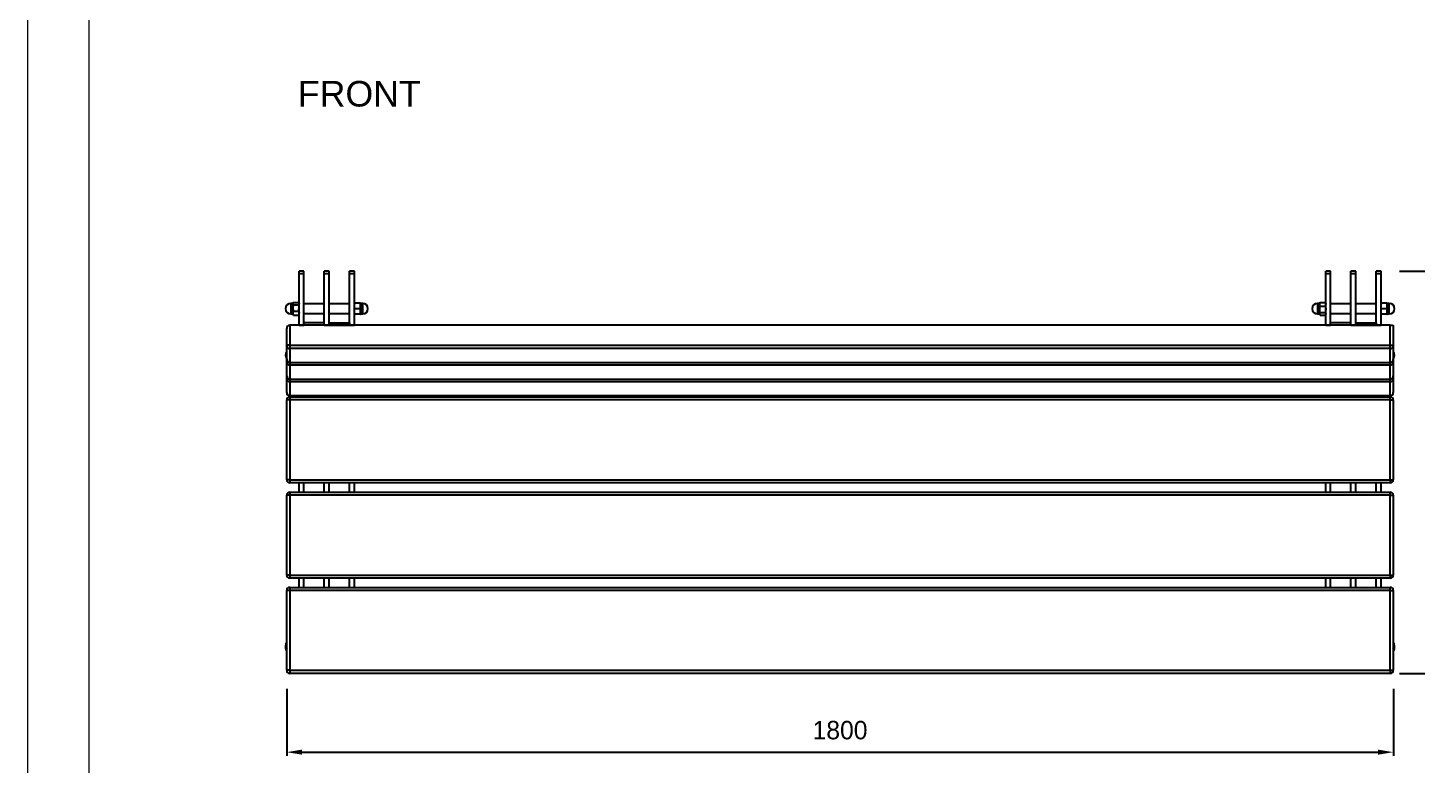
# Model space of a CAD drawing. Header units: millimetres. Extents: x -5523 to 417, y -5243 to -1043.
# Drawn here: x -5523 to -3263, y -3443 to -2243 of the extents above; entities that cross this region are included whole.
import ezdxf

# ---------------------------------------------------------------- set-up
doc = ezdxf.new("R2010")
doc.units = ezdxf.units.MM
doc.header["$PDSIZE"] = -1
doc.layers.add('tabelka', color=155, linetype='Continuous')
doc.layers.add('WYMIAR', color=96, linetype='Continuous')
doc.dimstyles.new('1-1', dxfattribs={"dimtxt": 30, "dimasz": 25, "dimexe": 6.25, "dimexo": 30, "dimgap": 20.625, "dimtad": 1, "dimdec": 1, "dimtxsty": 'Standard', "dimcen": 0, "dimclrd": 2, "dimclre": 2, "dimclrt": 2, "dimadec": 0, "dimazin": 0, "dimtfac": 1, "dimtdec": 1, "dimtmove": 0, "dimatfit": 3, "dimfxl": 0, "dimarcsym": 0})

# ---------------------------------------------------------------- blocks, each defined once
blk = doc.blocks.new('RZUT')
for p, q in [((-7512.4, -3296.3), (-7479.9, -3296.3)), ((-7479.9, -3296.3), (-7457.4, -3296.3)), ((-7457.4, -3296.3), (-7453, -3296.3)), ((-7453, -3296.3), (-7430.5, -3296.3)), ((-7430.5, -3296.3), (-7426.1, -3296.3)), ((-7426.1, -3296.3), (-7403.5, -3296.3)), ((-7391.5, -3296.3), (-7261.5, -3296.3)), ((-7391.5, -3301.3), (-7391.5, -3296.3)), ((-7261.5, -3301.3), (-7261.5, -3296.3)), ((-7236.5, -3296.3), (-7106.5, -3296.3)), ((-7236.5, -3301.3), (-7236.5, -3296.3)), ((-7106.5, -3301.3), (-7106.5, -3296.3)), ((-7081.5, -3296.3), (-6951.5, -3296.3)), ((-7081.5, -3301.3), (-7081.5, -3296.3)), ((-6951.5, -3301.3), (-6951.5, -3296.3)), ((-7601.1, -3316.3), (-7601.1, -3324.3)), ((-7597, -3316.3), (-7601.1, -3316.3)), ((-7597, -3324.3), (-7597, -3316.3)), ((-7513.3, -3316.3), (-7597, -3316.3)), ((-7544.5, -3306.3), (-7549, -3306.3)), ((-7549, -3307.1), (-7549, -3315.5)), ((-7548.5, -3302.8), (-7548.5, -3306)), ((-7531.5, -3302.8), (-7548.5, -3302.8)), ((-7548.5, -3306), (-7531.5, -3306)), ((-7535.5, -3306.3), (-7544.5, -3306.3)), ((-7540, -3307.1), (-7540, -3315.5)), ((-7531, -3306.3), (-7535.5, -3306.3)), ((-7531.5, -3306), (-7531.5, -3302.8)), ((-7531, -3307.1), (-7531, -3315.5)), ((-7513.3, -3301.3), (-7513.3, -5091.3)), ((-7480.8, -3301.3), (-7513.3, -3301.3)), ((-7513.3, -3324.3), (-7513.3, -3316.3)), ((-7475, -3301.3), (-7480.8, -3301.3)), ((-7480.8, -5091.3), (-7480.8, -3301.3)), ((-7475, -3301.3), (-7475, -5091.3)), ((-7452.4, -3301.3), (-7475, -3301.3)), ((-7452.4, -5091.3), (-7452.4, -3301.3)), ((-7452.4, -5091.3), (-7452.4, -3301.3)), ((-7448.1, -3301.3), (-7452.4, -3301.3)), ((-7452.4, -3301.3), (-7452.4, -3301.3)), ((-7448.1, -3301.3), (-7448.1, -5091.3)), ((-7425.5, -3301.3), (-7448.1, -3301.3)), ((-7425.5, -5091.3), (-7425.5, -3301.3)), ((-7425.5, -5091.3), (-7425.5, -3301.3)), ((-7421.2, -3301.3), (-7425.5, -3301.3)), ((-7425.5, -3301.3), (-7425.5, -3301.3)), ((-7421.2, -3301.3), (-7421.2, -5091.3)), ((-7398.6, -3301.3), (-7421.2, -3301.3)), ((-7398.6, -5091.3), (-7398.6, -3301.3)), ((-7398.6, -3301.3), (-7398.5, -3301.3)), ((-7398.5, -5091.3), (-7398.5, -3301.3)), ((-7396.5, -3316.3), (-7398.5, -3316.3)), ((-7391.5, -3301.3), (-7396.5, -3301.3)), ((-7396.5, -5091.3), (-7396.5, -3301.3)), ((-7261.5, -3301.3), (-7391.5, -3301.3)), ((-7391.5, -3301.3), (-7391.5, -5091.3)), ((-7261.5, -5091.3), (-7261.5, -3301.3)), ((-7261.5, -3301.3), (-7256.5, -3301.3)), ((-7256.5, -3301.3), (-7256.5, -5091.3)), ((-7241.5, -3316.3), (-7256.5, -3316.3)), ((-7236.5, -3301.3), (-7241.5, -3301.3)), ((-7241.5, -5091.3), (-7241.5, -3301.3)), ((-7106.5, -3301.3), (-7236.5, -3301.3)), ((-7236.5, -3301.3), (-7236.5, -5091.3)), ((-7106.5, -5091.3), (-7106.5, -3301.3)), ((-7106.5, -3301.3), (-7101.5, -3301.3)), ((-7101.5, -3301.3), (-7101.5, -5091.3)), ((-7086.5, -3316.3), (-7101.5, -3316.3)), ((-7086.5, -5091.3), (-7086.5, -3301.3)), ((-7081.5, -3301.3), (-7086.5, -3301.3)), ((-6951.5, -3301.3), (-7081.5, -3301.3)), ((-7081.5, -3301.3), (-7081.5, -5091.3)), ((-6951.5, -5091.3), (-6951.5, -3301.3)), ((-6951.5, -3301.3), (-6946.5, -3301.3)), ((-6946.5, -3301.3), (-6946.5, -5091.3)), ((-7597, -3324.3), (-7601.1, -3324.3)), ((-7513.3, -3324.3), (-7597, -3324.3)), ((-7548, -3324.3), (-7548, -3357.3)), ((-7532, -3357.3), (-7532, -3324.3)), ((-7517.2, -3357.3), (-7517.2, -3324.3)), ((-7517.2, -3324.3), (-7513.3, -3324.3)), ((-7513.3, -3357.3), (-7513.3, -3324.3)), ((-7396.5, -3324.3), (-7398.5, -3324.3)), ((-7241.5, -3324.3), (-7256.5, -3324.3)), ((-7086.5, -3324.3), (-7101.5, -3324.3)), ((-7601.1, -3357.3), (-7601.1, -3365.3)), ((-7597, -3357.3), (-7601.1, -3357.3)), ((-7597, -3365.3), (-7601.1, -3365.3)), ((-7597, -3365.3), (-7597, -3357.3)), ((-7513.3, -3357.3), (-7597, -3357.3)), ((-7513.3, -3365.3), (-7597, -3365.3)), ((-7548, -3365.3), (-7548, -3398.3)), ((-7532, -3398.3), (-7532, -3365.3)), ((-7517.2, -3357.3), (-7513.3, -3357.3)), ((-7513.3, -3365.3), (-7517.2, -3365.3)), ((-7517.2, -3365.3), (-7517.2, -3398.3)), ((-7513.3, -3365.3), (-7513.3, -3357.3)), ((-7513.3, -3365.3), (-7513.3, -3398.3)), ((-7396.5, -3357.3), (-7398.5, -3357.3)), ((-7396.5, -3365.3), (-7398.5, -3365.3)), ((-7241.5, -3357.3), (-7256.5, -3357.3)), ((-7241.5, -3365.3), (-7256.5, -3365.3)), ((-7086.5, -3357.3), (-7101.5, -3357.3)), ((-7086.5, -3365.3), (-7101.5, -3365.3)), ((-7601.1, -3398.3), (-7601.1, -3406.3)), ((-7597, -3398.3), (-7601.1, -3398.3)), ((-7597, -3406.3), (-7601.1, -3406.3)), ((-7597, -3406.3), (-7597, -3398.3)), ((-7513.3, -3398.3), (-7597, -3398.3)), ((-7513.3, -3406.3), (-7597, -3406.3)), ((-7550.3, -3415.5), (-7550.3, -3407.1)), ((-7549, -3406.3), (-7549.7, -3406.7)), ((-7544, -3415.5), (-7544, -3407.1)), ((-7533.7, -3415.5), (-7533.7, -3407.1)), ((-7530.2, -3406.7), (-7531, -3406.3)), ((-7529.7, -3415.5), (-7529.7, -3407.1)), ((-7513.3, -3398.3), (-7517.2, -3398.3)), ((-7513.3, -3406.3), (-7513.3, -3398.3)), ((-7396.5, -3398.3), (-7398.5, -3398.3)), ((-7396.5, -3406.3), (-7398.5, -3406.3)), ((-7241.5, -3398.3), (-7256.5, -3398.3)), ((-7241.5, -3406.3), (-7256.5, -3406.3)), ((-7086.5, -3398.3), (-7101.5, -3398.3)), ((-7086.5, -3406.3), (-7101.5, -3406.3)), ((-7549.7, -3415.9), (-7549, -3416.3)), ((-7549, -3416.3), (-7547.1, -3416.3)), ((-7548.5, -3416.5), (-7548.5, -3419.8)), ((-7531.5, -3416.5), (-7548.5, -3416.5)), ((-7548.5, -3419.8), (-7532.1, -3419.8)), ((-7547.1, -3416.3), (-7538.8, -3416.3)), ((-7538.8, -3416.3), (-7531.7, -3416.3)), ((-7532.1, -3419.8), (-7531.5, -3419.8)), ((-7531.7, -3416.3), (-7531, -3416.3)), ((-7531.5, -3419.8), (-7531.5, -3416.5)), ((-7531, -3416.3), (-7530.2, -3415.9)), ((-7601.1, -4986.3), (-7601.1, -4994.3)), ((-7597, -4986.3), (-7601.1, -4986.3)), ((-7597, -4994.3), (-7601.1, -4994.3)), ((-7597, -4994.3), (-7597, -4986.3)), ((-7513.3, -4986.3), (-7597, -4986.3)), ((-7513.3, -4994.3), (-7597, -4994.3)), ((-7544.5, -4976.3), (-7549, -4976.3)), ((-7549, -4977.1), (-7549, -4985.5)), ((-7548.5, -4972.8), (-7548.5, -4976)), ((-7531.5, -4972.8), (-7548.5, -4972.8)), ((-7548.5, -4976), (-7531.5, -4976)), ((-7548, -4994.3), (-7548, -5027.3)), ((-7535.5, -4976.3), (-7544.5, -4976.3)), ((-7540, -4977.1), (-7540, -4985.5)), ((-7531, -4976.3), (-7535.5, -4976.3)), ((-7532, -5027.3), (-7532, -4994.3)), ((-7531.5, -4976), (-7531.5, -4972.8)), ((-7531, -4977.1), (-7531, -4985.5)), ((-7517.2, -5027.3), (-7517.2, -4994.3)), ((-7517.2, -4994.3), (-7513.3, -4994.3)), ((-7513.3, -4994.3), (-7513.3, -4986.3)), ((-7513.3, -5027.3), (-7513.3, -4994.3)), ((-7396.5, -4986.3), (-7398.5, -4986.3)), ((-7396.5, -4994.3), (-7398.5, -4994.3)), ((-7241.5, -4986.3), (-7256.5, -4986.3)), ((-7241.5, -4994.3), (-7256.5, -4994.3)), ((-7086.5, -4986.3), (-7101.5, -4986.3)), ((-7086.5, -4994.3), (-7101.5, -4994.3)), ((-7601.1, -5027.3), (-7601.1, -5035.3)), ((-7597, -5027.3), (-7601.1, -5027.3)), ((-7597, -5035.3), (-7601.1, -5035.3)), ((-7597, -5035.3), (-7597, -5027.3)), ((-7513.3, -5027.3), (-7597, -5027.3)), ((-7513.3, -5035.3), (-7597, -5035.3)), ((-7548, -5035.3), (-7548, -5068.3)), ((-7532, -5068.3), (-7532, -5035.3)), ((-7517.2, -5027.3), (-7513.3, -5027.3)), ((-7513.3, -5035.3), (-7517.2, -5035.3)), ((-7517.2, -5035.3), (-7517.2, -5068.3)), ((-7513.3, -5035.3), (-7513.3, -5027.3)), ((-7513.3, -5035.3), (-7513.3, -5068.3)), ((-7396.5, -5027.3), (-7398.5, -5027.3)), ((-7396.5, -5035.3), (-7398.5, -5035.3)), ((-7241.5, -5027.3), (-7256.5, -5027.3)), ((-7241.5, -5035.3), (-7256.5, -5035.3)), ((-7086.5, -5027.3), (-7101.5, -5027.3)), ((-7086.5, -5035.3), (-7101.5, -5035.3)), ((-7601.1, -5068.3), (-7601.1, -5076.3)), ((-7597, -5068.3), (-7601.1, -5068.3)), ((-7597, -5076.3), (-7601.1, -5076.3)), ((-7597, -5076.3), (-7597, -5068.3)), ((-7513.3, -5068.3), (-7597, -5068.3)), ((-7513.3, -5076.3), (-7597, -5076.3)), ((-7550.3, -5085.5), (-7550.3, -5077.1)), ((-7549, -5076.3), (-7549.7, -5076.7)), ((-7546.4, -5085.5), (-7546.4, -5077.1)), ((-7536.2, -5085.5), (-7536.2, -5077.1)), ((-7530.3, -5076.7), (-7531, -5076.3)), ((-7529.7, -5077.1), (-7530.3, -5076.7)), ((-7529.7, -5085.5), (-7529.7, -5077.1)), ((-7513.3, -5068.3), (-7517.2, -5068.3)), ((-7513.3, -5076.3), (-7513.3, -5068.3)), ((-7396.5, -5068.3), (-7398.5, -5068.3)), ((-7396.5, -5076.3), (-7398.5, -5076.3)), ((-7241.5, -5068.3), (-7256.5, -5068.3)), ((-7241.5, -5076.3), (-7256.5, -5076.3)), ((-7086.5, -5068.3), (-7101.5, -5068.3)), ((-7086.5, -5076.3), (-7101.5, -5076.3)), ((-7549.7, -5085.9), (-7549, -5086.3)), ((-7549, -5086.3), (-7548.4, -5086.3)), ((-7548.5, -5086.5), (-7548.5, -5089.8)), ((-7541.2, -5086.5), (-7548.5, -5086.5)), ((-7548.5, -5089.8), (-7531.5, -5089.8)), ((-7548.4, -5086.3), (-7541.3, -5086.3)), ((-7541.3, -5086.3), (-7532.9, -5086.3)), ((-7531.5, -5086.5), (-7541.2, -5086.5)), ((-7532.9, -5086.3), (-7531, -5086.3)), ((-7531.5, -5089.8), (-7531.5, -5086.5)), ((-7531, -5086.3), (-7530.3, -5085.9)), ((-7530.3, -5085.9), (-7529.7, -5085.5)), ((-7513.3, -5091.3), (-7480.8, -5091.3)), ((-7479.9, -5096.3), (-7507.5, -5096.3)), ((-7480.8, -5091.3), (-7475, -5091.3)), ((-7457.4, -5096.3), (-7479.9, -5096.3)), ((-7475, -5091.3), (-7452.4, -5091.3)), ((-7453, -5096.3), (-7457.4, -5096.3)), ((-7430.5, -5096.3), (-7453, -5096.3)), ((-7452.4, -5091.3), (-7448.1, -5091.3)), ((-7452.4, -5091.3), (-7452.4, -5091.3)), ((-7448.1, -5091.3), (-7425.5, -5091.3)), ((-7426.1, -5096.3), (-7430.5, -5096.3)), ((-7403.5, -5096.3), (-7426.1, -5096.3)), ((-7425.5, -5091.3), (-7421.2, -5091.3)), ((-7425.5, -5091.3), (-7425.5, -5091.3)), ((-7421.2, -5091.3), (-7398.6, -5091.3)), ((-7398.6, -5091.3), (-7398.5, -5091.3)), ((-7396.5, -5091.3), (-7391.5, -5091.3)), ((-7391.5, -5091.3), (-7261.5, -5091.3)), ((-7391.5, -5091.3), (-7391.5, -5096.3)), ((-7261.5, -5096.3), (-7391.5, -5096.3)), ((-7261.5, -5091.3), (-7256.5, -5091.3)), ((-7261.5, -5091.3), (-7261.5, -5096.3)), ((-7241.5, -5091.3), (-7236.5, -5091.3)), ((-7236.5, -5091.3), (-7106.5, -5091.3)), ((-7236.5, -5091.3), (-7236.5, -5096.3)), ((-7106.5, -5096.3), (-7236.5, -5096.3)), ((-7106.5, -5091.3), (-7101.5, -5091.3)), ((-7106.5, -5091.3), (-7106.5, -5096.3)), ((-7086.5, -5091.3), (-7081.5, -5091.3)), ((-7081.5, -5091.3), (-6951.5, -5091.3)), ((-7081.5, -5091.3), (-7081.5, -5096.3)), ((-6951.5, -5096.3), (-7081.5, -5096.3)), ((-6951.5, -5091.3), (-6946.5, -5091.3)), ((-6951.5, -5091.3), (-6951.5, -5096.3))]:
    blk.add_line(p, q)
at = {"flags": 128}
for points in [[(-7513.3, -3301.3), (-7513.3, -3300.3), (-7513.2, -3299.4), (-7513.2, -3298.5), (-7513.1, -3297.8), (-7512.9, -3297.1), (-7512.8, -3296.7), (-7512.6, -3296.4), (-7512.4, -3296.3)], [(-7480.8, -3301.3), (-7480.8, -3300.3), (-7480.7, -3299.4), (-7480.7, -3298.5), (-7480.6, -3297.8), (-7480.4, -3297.1), (-7480.3, -3296.7), (-7480.1, -3296.4), (-7479.9, -3296.3)], [(-7480.8, -5091.3), (-7480.8, -5092.3), (-7480.7, -5093.2), (-7480.7, -5094.1), (-7480.6, -5094.8), (-7480.4, -5095.5), (-7480.3, -5095.9), (-7480.1, -5096.2), (-7479.9, -5096.3)]]:
    blk.add_lwpolyline(points, dxfattribs=at)
for centre, radius, start, end in [((-7540, -3302.8), 8.5, 0, 180), ((-7480, -3301.3), 4.96, 359.5654, 89.5578), ((-7464.5, -3302.8), 8.5, 49.8808, 130.1192), ((-7457.4, -3301.3), 5, 0, 90), ((-7457.4, -3301.3), 4.96, 359.5654, 89.5575), ((-7451.4, -3297.9), 2.29, 135.9922, 181.1307), ((-7453.1, -3301.3), 4.96, 359.5654, 89.5575), ((-7430.5, -3301.3), 5, 0, 90), ((-7430.5, -3301.3), 4.96, 359.5648, 89.558), ((-7424.5, -3297.9), 2.29, 135.9922, 181.1307), ((-7426.1, -3301.3), 4.96, 359.5654, 89.5575), ((-7403.5, -3301.3), 5, 0, 90), ((-7403.6, -3301.3), 4.96, 359.5651, 89.5577), ((-7391.5, -3301.3), 5, 90, 180), ((-7261.5, -3301.3), 5, 0, 90), ((-7236.5, -3301.3), 5, 90, 180), ((-7106.5, -3301.3), 5, 0, 90), ((-7081.5, -3301.3), 5, 90, 180), ((-6991.5, -3302.8), 8.5, 49.8808, 130.1192), ((-6988, -3302.8), 8.5, 49.8808, 101.76), ((-6951.5, -3301.3), 5, 0, 90), ((-7548.7, -3306), 0.25, 270, 0), ((-7531.2, -3306), 0.25, 180, 270), ((-7548.7, -3416.5), 0.25, 0, 90), ((-7540, -3419.8), 8.5, 180, 0), ((-7531.2, -3416.5), 0.25, 90, 180), ((-7540, -4972.8), 8.5, 0, 180), ((-7548.7, -4976), 0.25, 270, 0), ((-7531.2, -4976), 0.25, 180, 270), ((-7548.7, -5086.5), 0.25, 0, 90), ((-7540, -5089.8), 8.5, 180, 0), ((-7531.2, -5086.5), 0.25, 90, 180), ((-7480, -5091.3), 4.96, 270.4417, 0.4351), ((-7464.5, -5089.8), 8.5, 229.8808, 310.1192), ((-7457.4, -5091.3), 5, 270, 0), ((-7457.4, -5091.3), 4.96, 270.442, 0.4351), ((-7451.4, -5094.7), 2.29, 178.8692, 224.0088), ((-7453.1, -5091.3), 4.96, 270.442, 0.4351), ((-7430.5, -5091.3), 5, 270, 0), ((-7430.5, -5091.3), 4.96, 270.4415, 0.4357), ((-7424.5, -5094.7), 2.29, 178.859, 224.0172), ((-7426.1, -5091.3), 4.96, 270.442, 0.4351), ((-7403.5, -5091.3), 5, 270, 0), ((-7403.6, -5091.3), 4.96, 270.4417, 0.4354), ((-7391.5, -5091.3), 5, 180, 270), ((-7261.5, -5091.3), 5, 270, 0), ((-7236.5, -5091.3), 5, 180, 270), ((-7106.5, -5091.3), 5, 270, 0), ((-7081.5, -5091.3), 5, 180, 270), ((-6991.5, -5089.8), 8.5, 229.8808, 310.1192), ((-6988, -5089.8), 8.5, 258.24, 310.1192), ((-6951.5, -5091.3), 5, 270, 0)]:
    blk.add_arc(centre, radius, start, end)
blk.add_ellipse((-7507.5, -5091.3), major_axis=(5.79, 0), ratio=0.863218, start_param=3.141593, end_param=4.712389)
for points, knots in [([(-7549, -3307.1), (-7548.3, -3306.9), (-7546.8, -3306.4), (-7545.3, -3306.3), (-7544.5, -3306.3)], [0, 0, 0, 0, 0.495452, 1, 1, 1, 1]), ([(-7549, -3307.1), (-7549, -3306.8), (-7549, -3306.3), (-7549, -3306.3), (-7549, -3306.3)], [0, 0, 0, 0, 0.745918, 1, 1, 1, 1]), ([(-7544.5, -3316.3), (-7544.6, -3316.3), (-7545.4, -3316.3), (-7546.9, -3316.1), (-7548.3, -3315.7), (-7549, -3315.5)], [0, 0, 0, 0, 0.070094, 0.530784, 1, 1, 1, 1]), ([(-7549, -3316.3), (-7549, -3316.3), (-7549, -3316.2), (-7549, -3315.8), (-7549, -3315.5)], [0, 0, 0, 0, 0.25408, 1, 1, 1, 1]), ([(-7544.5, -3306.3), (-7544.4, -3306.3), (-7543.6, -3306.3), (-7542, -3306.5), (-7540.7, -3306.9), (-7540, -3307.1)], [0, 0, 0, 0, 0.070087, 0.530787, 1, 1, 1, 1]), ([(-7540, -3315.5), (-7540.7, -3315.7), (-7542.2, -3316.2), (-7543.7, -3316.3), (-7544.5, -3316.3)], [0, 0, 0, 0, 0.49546, 1, 1, 1, 1]), ([(-7540, -3307.1), (-7539.3, -3306.9), (-7537.8, -3306.4), (-7536.3, -3306.3), (-7535.5, -3306.3)], [0, 0, 0, 0, 0.495455, 1, 1, 1, 1]), ([(-7535.5, -3316.3), (-7535.6, -3316.3), (-7536.4, -3316.3), (-7537.9, -3316.1), (-7539.3, -3315.7), (-7540, -3315.5)], [0, 0, 0, 0, 0.070091, 0.530784, 1, 1, 1, 1]), ([(-7535.5, -3306.3), (-7535.4, -3306.3), (-7534.6, -3306.3), (-7533, -3306.5), (-7531.7, -3306.9), (-7531, -3307.1)], [0, 0, 0, 0, 0.070089, 0.530782, 1, 1, 1, 1]), ([(-7531, -3315.5), (-7531.7, -3315.7), (-7533.2, -3316.2), (-7534.7, -3316.3), (-7535.5, -3316.3)], [0, 0, 0, 0, 0.495457, 1, 1, 1, 1]), ([(-7531, -3307.1), (-7531, -3306.8), (-7531, -3306.3), (-7531, -3306.3), (-7531, -3306.3)], [0, 0, 0, 0, 0.745918, 1, 1, 1, 1]), ([(-7531, -3316.3), (-7531, -3316.3), (-7531, -3316.2), (-7531, -3315.8), (-7531, -3315.5)], [0, 0, 0, 0, 0.25408, 1, 1, 1, 1]), ([(-7550.3, -3407.1), (-7549.8, -3406.9), (-7548.7, -3406.4), (-7547.7, -3406.3), (-7547.1, -3406.3)], [0, 0, 0, 0, 0.495455, 1, 1, 1, 1]), ([(-7550.3, -3407.1), (-7550.1, -3407), (-7549.9, -3406.8), (-7549.7, -3406.8), (-7549.7, -3406.7)], [0, 0, 0, 0, 0.8158592, 1, 1, 1, 1]), ([(-7547.1, -3406.3), (-7547.1, -3406.3), (-7546.5, -3406.3), (-7545.4, -3406.5), (-7544.5, -3406.9), (-7544, -3407.1)], [0, 0, 0, 0, 0.070088, 0.530785, 1, 1, 1, 1]), ([(-7544, -3407.1), (-7543.1, -3406.9), (-7541.4, -3406.4), (-7539.7, -3406.3), (-7538.8, -3406.3)], [0, 0, 0, 0, 0.495457, 1, 1, 1, 1]), ([(-7538.8, -3406.3), (-7538.7, -3406.3), (-7537.8, -3406.3), (-7536, -3406.5), (-7534.5, -3406.9), (-7533.7, -3407.1)], [0, 0, 0, 0, 0.070089, 0.530787, 1, 1, 1, 1]), ([(-7533.7, -3407.1), (-7533.5, -3407), (-7532.9, -3406.5), (-7532.2, -3406.4), (-7531.7, -3406.3)], [0, 0, 0, 0, 0.2391974, 1, 1, 1, 1]), ([(-7531.7, -3406.3), (-7531.5, -3406.3), (-7530.8, -3406.3), (-7530.2, -3406.8), (-7529.7, -3407.1)], [0, 0, 0, 0, 0.254081, 1, 1, 1, 1]), ([(-7547.1, -3416.3), (-7547.2, -3416.3), (-7547.8, -3416.3), (-7548.8, -3416.1), (-7549.8, -3415.7), (-7550.3, -3415.5)], [0, 0, 0, 0, 0.070093, 0.530781, 1, 1, 1, 1]), ([(-7549.7, -3415.8), (-7549.7, -3415.8), (-7549.9, -3415.8), (-7550.1, -3415.6), (-7550.3, -3415.5)], [0, 0, 0, 0, 0.1841408, 1, 1, 1, 1]), ([(-7544, -3415.5), (-7544.5, -3415.7), (-7545.5, -3416.2), (-7546.6, -3416.3), (-7547.1, -3416.3)], [0, 0, 0, 0, 0.495455, 1, 1, 1, 1]), ([(-7538.8, -3416.3), (-7538.9, -3416.3), (-7539.9, -3416.3), (-7541.6, -3416.1), (-7543.2, -3415.7), (-7544, -3415.5)], [0, 0, 0, 0, 0.070094, 0.530781, 1, 1, 1, 1]), ([(-7533.7, -3415.5), (-7534.5, -3415.7), (-7536.2, -3416.2), (-7537.9, -3416.3), (-7538.8, -3416.3)], [0, 0, 0, 0, 0.495461, 1, 1, 1, 1]), ([(-7531.7, -3416.3), (-7532.2, -3416.2), (-7532.9, -3416.1), (-7533.5, -3415.6), (-7533.7, -3415.5)], [0, 0, 0, 0, 0.7608026, 1, 1, 1, 1]), ([(-7529.7, -3415.5), (-7530.2, -3415.8), (-7530.8, -3416.2), (-7531.5, -3416.3), (-7531.7, -3416.3)], [0, 0, 0, 0, 0.745919, 1, 1, 1, 1]), ([(-7549, -4977.1), (-7548.3, -4976.9), (-7546.8, -4976.4), (-7545.3, -4976.3), (-7544.5, -4976.3)], [0, 0, 0, 0, 0.495453, 1, 1, 1, 1]), ([(-7549, -4977.1), (-7549, -4976.8), (-7549, -4976.3), (-7549, -4976.3), (-7549, -4976.3)], [0, 0, 0, 0, 0.745919, 1, 1, 1, 1]), ([(-7544.5, -4986.3), (-7544.6, -4986.3), (-7545.4, -4986.3), (-7546.9, -4986.1), (-7548.3, -4985.7), (-7549, -4985.5)], [0, 0, 0, 0, 0.070094, 0.530785, 1, 1, 1, 1]), ([(-7549, -4986.3), (-7549, -4986.3), (-7549, -4986.2), (-7549, -4985.8), (-7549, -4985.5)], [0, 0, 0, 0, 0.254081, 1, 1, 1, 1]), ([(-7544.5, -4976.3), (-7544.4, -4976.3), (-7543.6, -4976.3), (-7542, -4976.5), (-7540.7, -4976.9), (-7540, -4977.1)], [0, 0, 0, 0, 0.070086, 0.530785, 1, 1, 1, 1]), ([(-7540, -4985.5), (-7540.7, -4985.7), (-7542.2, -4986.2), (-7543.7, -4986.3), (-7544.5, -4986.3)], [0, 0, 0, 0, 0.495461, 1, 1, 1, 1]), ([(-7540, -4977.1), (-7539.3, -4976.9), (-7537.8, -4976.4), (-7536.3, -4976.3), (-7535.5, -4976.3)], [0, 0, 0, 0, 0.4954559, 1, 1, 1, 1]), ([(-7535.5, -4986.3), (-7535.6, -4986.3), (-7536.4, -4986.3), (-7537.9, -4986.1), (-7539.3, -4985.7), (-7540, -4985.5)], [0, 0, 0, 0, 0.0700912, 0.5307848, 1, 1, 1, 1]), ([(-7535.5, -4976.3), (-7535.4, -4976.3), (-7534.6, -4976.3), (-7533, -4976.5), (-7531.7, -4976.9), (-7531, -4977.1)], [0, 0, 0, 0, 0.070089, 0.53078, 1, 1, 1, 1]), ([(-7531, -4985.5), (-7531.7, -4985.7), (-7533.2, -4986.2), (-7534.7, -4986.3), (-7535.5, -4986.3)], [0, 0, 0, 0, 0.495458, 1, 1, 1, 1]), ([(-7531, -4977.1), (-7531, -4976.8), (-7531, -4976.3), (-7531, -4976.3), (-7531, -4976.3)], [0, 0, 0, 0, 0.745919, 1, 1, 1, 1]), ([(-7531, -4986.3), (-7531, -4986.3), (-7531, -4986.2), (-7531, -4985.8), (-7531, -4985.5)], [0, 0, 0, 0, 0.254081, 1, 1, 1, 1]), ([(-7550.3, -5077.1), (-7550, -5076.9), (-7549.3, -5076.4), (-7548.7, -5076.3), (-7548.4, -5076.3)], [0, 0, 0, 0, 0.495459, 1, 1, 1, 1]), ([(-7548.4, -5076.3), (-7548.3, -5076.3), (-7548, -5076.3), (-7547.3, -5076.5), (-7546.7, -5076.9), (-7546.4, -5077.1)], [0, 0, 0, 0, 0.070091, 0.530783, 1, 1, 1, 1]), ([(-7541.3, -5076.3), (-7541.7, -5076.3), (-7543.5, -5076.3), (-7545.2, -5076.8), (-7546.4, -5077.1)], [0, 0, 0, 0, 0.254079, 1, 1, 1, 1]), ([(-7536.2, -5077.1), (-7536.6, -5077), (-7538.2, -5076.5), (-7540, -5076.4), (-7541.3, -5076.3)], [0, 0, 0, 0, 0.239196, 1, 1, 1, 1]), ([(-7536.2, -5077.1), (-7535.6, -5076.9), (-7534.6, -5076.4), (-7533.5, -5076.3), (-7532.9, -5076.3)], [0, 0, 0, 0, 0.495458, 1, 1, 1, 1]), ([(-7532.9, -5076.3), (-7532.9, -5076.3), (-7532.3, -5076.3), (-7531.2, -5076.5), (-7530.2, -5076.9), (-7529.7, -5077.1)], [0, 0, 0, 0, 0.070095, 0.530782, 1, 1, 1, 1]), ([(-7548.4, -5086.3), (-7548.4, -5086.3), (-7548.7, -5086.3), (-7549.4, -5086.1), (-7550, -5085.7), (-7550.3, -5085.5)], [0, 0, 0, 0, 0.0700929, 0.5307871, 1, 1, 1, 1]), ([(-7546.4, -5085.5), (-7546.8, -5085.7), (-7547.4, -5086.2), (-7548, -5086.3), (-7548.4, -5086.3)], [0, 0, 0, 0, 0.495457, 1, 1, 1, 1]), ([(-7546.4, -5085.5), (-7545.2, -5085.8), (-7543.5, -5086.2), (-7541.7, -5086.3), (-7541.3, -5086.3)], [0, 0, 0, 0, 0.745921, 1, 1, 1, 1]), ([(-7541.3, -5086.3), (-7540, -5086.2), (-7538.2, -5086.1), (-7536.6, -5085.6), (-7536.2, -5085.5)], [0, 0, 0, 0, 0.760804, 1, 1, 1, 1]), ([(-7532.9, -5086.3), (-7533, -5086.3), (-7533.6, -5086.3), (-7534.7, -5086.1), (-7535.7, -5085.7), (-7536.2, -5085.5)], [0, 0, 0, 0, 0.070088, 0.530786, 1, 1, 1, 1]), ([(-7529.7, -5085.5), (-7530.2, -5085.7), (-7531.3, -5086.2), (-7532.4, -5086.3), (-7532.9, -5086.3)], [0, 0, 0, 0, 0.495462, 1, 1, 1, 1])]:
    blk.add_open_spline(points, degree=3, knots=knots)
blk = doc.blocks.new('*D10')
at = {"color": 2, "lineweight": -2}
for p, q in [((-3291.5, -2639.2), (-2931.4, -2639.2)), ((-2937.6, -2664.2), (-2937.6, -3268.9)), ((-3291.5, -3293.9), (-2931.4, -3293.9))]:
    blk.add_line(p, q, dxfattribs=at)
at = {"color": 2}
for points in [[(-2941.8, -2664.2), (-2933.4, -2664.2), (-2937.6, -2639.2)], [(-2941.8, -3268.9), (-2933.4, -3268.9), (-2937.6, -3293.9)]]:
    blk.add_solid(points, dxfattribs=at)
at = {"layer": 'Defpoints', "color": 0}
for p in [(-3321.5, -2639.2), (-3321.5, -3293.9), (-2937.6, -3293.9)]:
    blk.add_point(p, dxfattribs=at)
at = {"color": 2, "insert": (-2973.2, -2966.6), "char_height": 30, "attachment_point": 5, "rotation": 90}
blk.add_mtext('655', dxfattribs=at)
blk = doc.blocks.new('*D11')
at = {"color": 2, "lineweight": -2}
for p, q in [((-5101.5, -3318.9), (-5101.5, -3428.3)), ((-3301.5, -3318.9), (-3301.5, -3428.3)), ((-5076.5, -3422.1), (-3326.5, -3422.1))]:
    blk.add_line(p, q, dxfattribs=at)
at = {"color": 2}
for points in [[(-5076.5, -3417.9), (-5076.5, -3426.2), (-5101.5, -3422.1)], [(-3326.5, -3417.9), (-3326.5, -3426.2), (-3301.5, -3422.1)]]:
    blk.add_solid(points, dxfattribs=at)
at = {"layer": 'Defpoints', "color": 0}
for p in [(-5101.5, -3288.9), (-3301.5, -3288.9), (-3301.5, -3422.1)]:
    blk.add_point(p, dxfattribs=at)
at = {"color": 2, "insert": (-4201.5, -3386.4), "char_height": 30, "attachment_point": 5}
blk.add_mtext('1800', dxfattribs=at)

msp = doc.modelspace()

# ---------------------------------------------------------------- linework, layer by layer
at = {"layer": 'tabelka', "lineweight": 5}
for points in [[(-5522.78, -1043.13), (417.22, -1043.13), (417.22, -5243.13), (-5522.78, -5243.13)], [(-5422.78, -1143.13), (317.22, -1143.13), (317.22, -5143.13), (-5422.78, -5143.13)]]:
    msp.add_lwpolyline(points, close=True, dxfattribs=at)

# ---------------------------------------------------------------- block references
at = {"rotation": 270}
msp.add_blockref('RZUT', (-5.24, -10240.39), dxfattribs=at)

# ---------------------------------------------------------------- texts
at = {"layer": 'WYMIAR', "insert": (-5083.53, -2329.78), "char_height": 41.5951, "width": 196.5247, "attachment_point": 1}
msp.add_mtext('{\\f@Arial Unicode MS|b0|i0|c238|p34;FRONT}', dxfattribs=at)

# ---------------------------------------------------------------- dimensions: what is measured, and where the dimension line sits
dim = msp.add_linear_dim(base=(-2937.6, -3293.91), p1=(-3321.53, -2639.24), p2=(-3321.53, -3293.91), angle=90, text='655', dimstyle='1-1')
dim.commit()
dim.dimension.update_dxf_attribs({"geometry": '*D10', "text_midpoint": (-2973.23, -2966.58)})
dim = msp.add_linear_dim(base=(-3301.53, -3422.05), p1=(-5101.53, -3288.91), p2=(-3301.53, -3288.91), dimstyle='1-1')
dim.commit()
dim.dimension.update_dxf_attribs({"geometry": '*D11', "text_midpoint": (-4201.53, -3386.43)})

doc.saveas('drawing.dxf')
